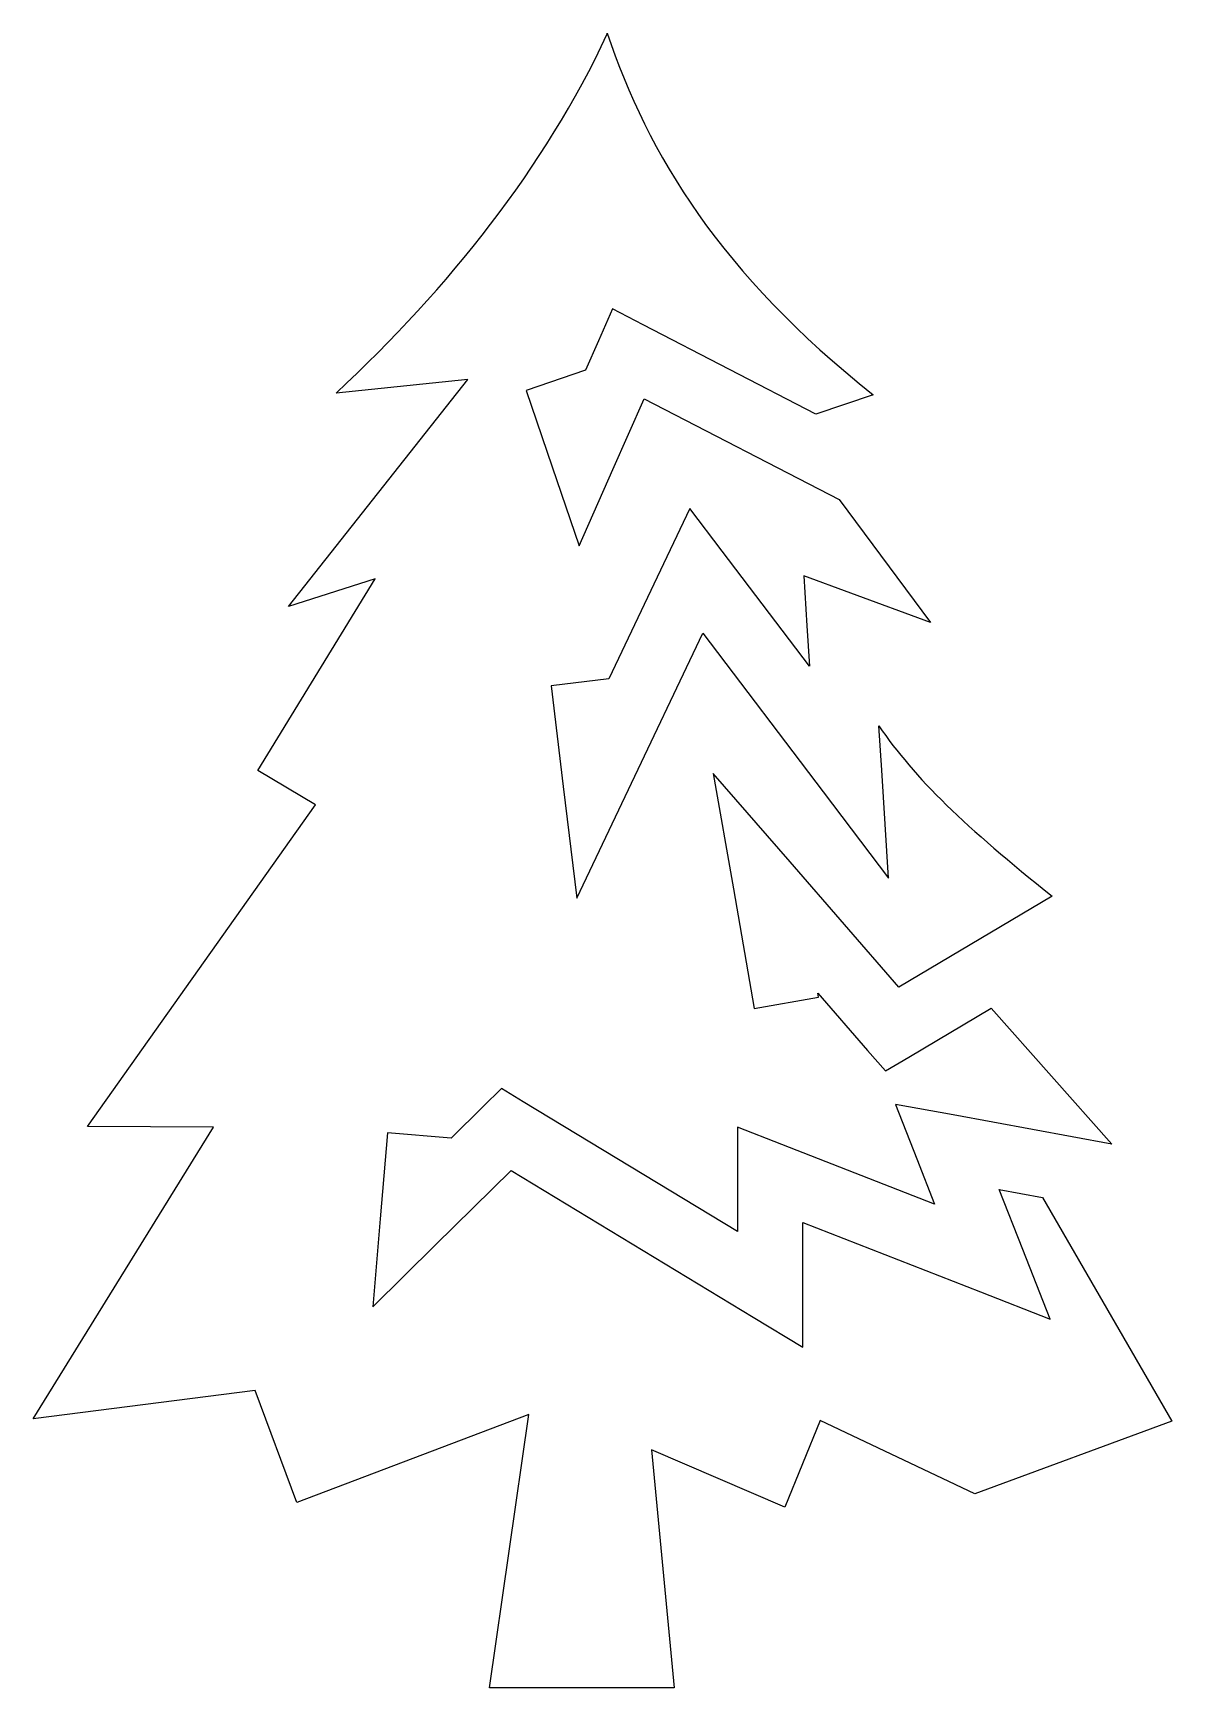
# Model space of a CAD drawing. Header units: centimetres. Extents: x -7.2 to 6.5, y -10 to 10.
import ezdxf

# ---------------------------------------------------------------- set-up
doc = ezdxf.new("R2010")
doc.units = ezdxf.units.CM
doc.header["$MEASUREMENT"] = 0
doc.layers.add('Layer 1', color=7, linetype='Continuous')

msp = doc.modelspace()

# ---------------------------------------------------------------- linework, layer by layer
at = {"layer": 'Layer 1'}
msp.add_open_spline([(-0.28337, 9.98588), (-0.28337, 9.98588), (-0.28337, 9.97534), (-0.28337, 9.97534), (-0.28337, 9.97534), (-1.0472, 8.34622), (-2.18367, 6.92407), (-3.55923, 5.6347), (-3.55923, 5.6347), (-3.55923, 5.6347), (-1.96865, 5.80076), (-1.96865, 5.80076), (-1.96865, 5.80076), (-1.96865, 5.80076), (-4.13376, 3.05849), (-4.13376, 3.05849), (-4.13376, 3.05849), (-4.13376, 3.05849), (-3.08757, 3.39191), (-3.08757, 3.39191), (-3.08757, 3.39191), (-3.08757, 3.39191), (-4.50543, 1.07794), (-4.50543, 1.07794), (-4.50543, 1.07794), (-4.50543, 1.07794), (-3.80839, 0.66288), (-3.80839, 0.66288), (-3.80839, 0.66288), (-3.80839, 0.66288), (-6.55985, -3.22319), (-6.55985, -3.22319), (-6.55985, -3.22319), (-6.55985, -3.22319), (-5.0378, -3.23112), (-5.0378, -3.23112), (-5.0378, -3.23112), (-5.0378, -3.23112), (-7.21729, -6.75611), (-7.21729, -6.75611), (-7.21729, -6.75611), (-7.21729, -6.75611), (-4.53701, -6.41345), (-4.53701, -6.41345), (-4.53701, -6.41345), (-4.53701, -6.41345), (-4.03099, -7.76679), (-4.03099, -7.76679), (-4.03099, -7.76679), (-4.03099, -7.76679), (-1.22943, -6.7007), (-1.22943, -6.7007), (-1.22943, -6.7007), (-1.22943, -6.7007), (-1.7078, -10.00562), (-1.7078, -10.00562), (-1.7078, -10.00562), (-1.7078, -10.00562), (0.52449, -10.00562), (0.52449, -10.00562), (0.52449, -10.00562), (0.52449, -10.00562), (0.24905, -7.12905), (0.24905, -7.12905), (0.24905, -7.12905), (0.24905, -7.12905), (1.85936, -7.82086), (1.85936, -7.82086), (1.85936, -7.82086), (1.85936, -7.82086), (2.28893, -6.77581), (2.28893, -6.77581), (2.28893, -6.77581), (2.28893, -6.77581), (4.15625, -7.66007), (4.15625, -7.66007), (4.15625, -7.66007), (4.15625, -7.66007), (6.53478, -6.78508), (6.53478, -6.78508), (6.53478, -6.78508), (6.53478, -6.78508), (4.97187, -4.08237), (4.97187, -4.08237), (4.97187, -4.08237), (4.97187, -4.08237), (4.44743, -3.98614), (4.44743, -3.98614), (4.44743, -3.98614), (4.44743, -3.98614), (4.73333, -4.71101), (4.73333, -4.71101), (4.73333, -4.71101), (4.73333, -4.71101), (5.0641, -5.55036), (5.0641, -5.55036), (5.0641, -5.55036), (5.0641, -5.55036), (4.22336, -5.22229), (4.22336, -5.22229), (4.22336, -5.22229), (4.22336, -5.22229), (2.07676, -4.38281), (2.07676, -4.38281), (2.07676, -4.38281), (2.07676, -4.38281), (2.07673, -5.89036), (2.07673, -5.89036), (2.07673, -5.89036), (2.07673, -5.89036), (1.4798, -5.52797), (1.4798, -5.52797), (1.4798, -5.52797), (1.4798, -5.52797), (-1.4456, -3.75692), (-1.4456, -3.75692), (-1.4456, -3.75692), (-1.4456, -3.75692), (-2.35622, -4.65299), (-2.35622, -4.65299), (-2.35622, -4.65299), (-2.35622, -4.65299), (-3.11651, -5.40147), (-3.11651, -5.40147), (-3.11651, -5.40147), (-3.11651, -5.40147), (-3.02564, -4.33799), (-3.02564, -4.33799), (-3.02564, -4.33799), (-3.02564, -4.33799), (-2.93603, -3.29834), (-2.93603, -3.29834), (-2.93603, -3.29834), (-2.93603, -3.29834), (-2.16908, -3.36412), (-2.16908, -3.36412), (-2.16908, -3.36412), (-2.16908, -3.36412), (-1.78038, -2.98073), (-1.78038, -2.98073), (-1.78038, -2.98073), (-1.78038, -2.98073), (-1.56153, -2.76593), (-1.56153, -2.76593), (-1.56153, -2.76593), (-1.56153, -2.76593), (-1.29933, -2.92406), (-1.29933, -2.92406), (-1.29933, -2.92406), (-1.29933, -2.92406), (1.28873, -4.49085), (1.28873, -4.49085), (1.28873, -4.49085), (1.28873, -4.49085), (1.28873, -3.22977), (1.28873, -3.22977), (1.28873, -3.22977), (1.28873, -3.22977), (1.82637, -3.43934), (1.82637, -3.43934), (1.82637, -3.43934), (1.82637, -3.43934), (3.66987, -4.16007), (3.66987, -4.16007), (3.66987, -4.16007), (3.66987, -4.16007), (3.45515, -3.61585), (3.45515, -3.61585), (3.45515, -3.61585), (3.45515, -3.61585), (3.19552, -2.95567), (3.19552, -2.95567), (3.19552, -2.95567), (3.19552, -2.95567), (3.89268, -3.08344), (3.89268, -3.08344), (3.89268, -3.08344), (3.89268, -3.08344), (5.80997, -3.43533), (5.80997, -3.43533), (5.80997, -3.43533), (5.80997, -3.43533), (4.35391, -1.79331), (4.35391, -1.79331), (4.35391, -1.79331), (4.35391, -1.79331), (3.35769, -2.38505), (3.35769, -2.38505), (3.35769, -2.38505), (3.35769, -2.38505), (3.07567, -2.55237), (3.07567, -2.55237), (3.07567, -2.55237), (3.07567, -2.55237), (2.85956, -2.30468), (2.85956, -2.30468), (2.85956, -2.30468), (2.85956, -2.30468), (2.2574, -1.61157), (2.2574, -1.61157), (2.2574, -1.61157), (2.2574, -1.61157), (2.26659, -1.66289), (2.26659, -1.66289), (2.26659, -1.66289), (2.26659, -1.66289), (1.49045, -1.79867), (1.49045, -1.79867), (1.49045, -1.79867), (1.49045, -1.79867), (1.23871, -0.35176), (1.23871, -0.35176), (1.23871, -0.35176), (1.23871, -0.35176), (0.99624, 1.04244), (0.99624, 1.04244), (0.99624, 1.04244), (0.99624, 1.04244), (1.92394, -0.02631), (1.92394, -0.02631), (1.92394, -0.02631), (1.92394, -0.02631), (3.23907, -1.53909), (3.23907, -1.53909), (3.23907, -1.53909), (3.23907, -1.53909), (5.09054, -0.44146), (5.09054, -0.44146), (5.09054, -0.44146), (4.05026, 0.38263), (3.42461, 0.98677), (2.99656, 1.61693), (2.99656, 1.61693), (2.99656, 1.61693), (3.03084, 1.08325), (3.03084, 1.08325), (3.03084, 1.08325), (3.03084, 1.08325), (3.11391, -0.22396), (3.11391, -0.22396), (3.11391, -0.22396), (3.11391, -0.22396), (2.32326, 0.8197), (2.32326, 0.8197), (2.32326, 0.8197), (2.32326, 0.8197), (0.86973, 2.73569), (0.86973, 2.73569), (0.86973, 2.73569), (0.86973, 2.73569), (-0.06851, 0.76168), (-0.06851, 0.76168), (-0.06851, 0.76168), (-0.06851, 0.76168), (-0.65228, -0.46646), (-0.65228, -0.46646), (-0.65228, -0.46646), (-0.65228, -0.46646), (-0.81433, 0.88426), (-0.81433, 0.88426), (-0.81433, 0.88426), (-0.81433, 0.88426), (-0.96192, 2.10051), (-0.96192, 2.10051), (-0.96192, 2.10051), (-0.96192, 2.10051), (-0.2648, 2.1835), (-0.2648, 2.1835), (-0.2648, 2.1835), (-0.2648, 2.1835), (0.4362, 3.65811), (0.4362, 3.65811), (0.4362, 3.65811), (0.4362, 3.65811), (0.71426, 4.24319), (0.71426, 4.24319), (0.71426, 4.24319), (0.71426, 4.24319), (1.10558, 3.7279), (1.10558, 3.7279), (1.10558, 3.7279), (1.10558, 3.7279), (2.15978, 2.33906), (2.15978, 2.33906), (2.15978, 2.33906), (2.15978, 2.33906), (2.12815, 2.82526), (2.12815, 2.82526), (2.12815, 2.82526), (2.12815, 2.82526), (2.08995, 3.42742), (2.08995, 3.42742), (2.08995, 3.42742), (2.08995, 3.42742), (2.65795, 3.21928), (2.65795, 3.21928), (2.65795, 3.21928), (2.65795, 3.21928), (3.61843, 2.86742), (3.61843, 2.86742), (3.61843, 2.86742), (3.61843, 2.86742), (2.51679, 4.34988), (2.51679, 4.34988), (2.51679, 4.34988), (2.51679, 4.34988), (0.162, 5.56748), (0.162, 5.56748), (0.162, 5.56748), (0.162, 5.56748), (-0.2149, 4.71493), (-0.2149, 4.71493), (-0.2149, 4.71493), (-0.2149, 4.71493), (-0.62207, 3.78989), (-0.62207, 3.78989), (-0.62207, 3.78989), (-0.62207, 3.78989), (-0.94761, 4.7466), (-0.94761, 4.7466), (-0.94761, 4.7466), (-0.94761, 4.7466), (-1.26252, 5.66902), (-1.26252, 5.66902), (-1.26252, 5.66902), (-1.26252, 5.66902), (-0.54693, 5.91275), (-0.54693, 5.91275), (-0.54693, 5.91275), (-0.54693, 5.91275), (-0.39015, 6.26856), (-0.39015, 6.26856), (-0.39015, 6.26856), (-0.39015, 6.26856), (-0.22148, 6.65334), (-0.22148, 6.65334), (-0.22148, 6.65334), (-0.22148, 6.65334), (0.15145, 6.45966), (0.15145, 6.45966), (0.15145, 6.45966), (0.15145, 6.45966), (2.23349, 5.38311), (2.23349, 5.38311), (2.23349, 5.38311), (2.23349, 5.38311), (2.92787, 5.61765), (2.92787, 5.61765), (2.92787, 5.61765), (1.09694, 7.06443), (0.20255, 8.52243), (-0.28347, 9.98596), (-0.28347, 9.98596), (-0.28347, 9.98596), (-0.28337, 9.98588), (-0.28337, 9.98588)], degree=3, knots=[0, 0, 0, 0, 0.01111111, 0.01111111, 0.01111111, 0.01111111, 0.02222222, 0.02222222, 0.02222222, 0.02222222, 0.03333333, 0.03333333, 0.03333333, 0.03333333, 0.04444444, 0.04444444, 0.04444444, 0.04444444, 0.05555556, 0.05555556, 0.05555556, 0.05555556, 0.06666667, 0.06666667, 0.06666667, 0.06666667, 0.07777778, 0.07777778, 0.07777778, 0.07777778, 0.08888889, 0.08888889, 0.08888889, 0.08888889, 0.1, 0.1, 0.1, 0.1, 0.11111111, 0.11111111, 0.11111111, 0.11111111, 0.12222222, 0.12222222, 0.12222222, 0.12222222, 0.13333333, 0.13333333, 0.13333333, 0.13333333, 0.14444444, 0.14444444, 0.14444444, 0.14444444, 0.15555556, 0.15555556, 0.15555556, 0.15555556, 0.16666667, 0.16666667, 0.16666667, 0.16666667, 0.17777778, 0.17777778, 0.17777778, 0.17777778, 0.18888889, 0.18888889, 0.18888889, 0.18888889, 0.2, 0.2, 0.2, 0.2, 0.21111111, 0.21111111, 0.21111111, 0.21111111, 0.22222222, 0.22222222, 0.22222222, 0.22222222, 0.23333333, 0.23333333, 0.23333333, 0.23333333, 0.24444444, 0.24444444, 0.24444444, 0.24444444, 0.25555556, 0.25555556, 0.25555556, 0.25555556, 0.26666667, 0.26666667, 0.26666667, 0.26666667, 0.27777778, 0.27777778, 0.27777778, 0.27777778, 0.28888889, 0.28888889, 0.28888889, 0.28888889, 0.3, 0.3, 0.3, 0.3, 0.31111111, 0.31111111, 0.31111111, 0.31111111, 0.32222222, 0.32222222, 0.32222222, 0.32222222, 0.33333333, 0.33333333, 0.33333333, 0.33333333, 0.34444444, 0.34444444, 0.34444444, 0.34444444, 0.35555556, 0.35555556, 0.35555556, 0.35555556, 0.36666667, 0.36666667, 0.36666667, 0.36666667, 0.37777778, 0.37777778, 0.37777778, 0.37777778, 0.38888889, 0.38888889, 0.38888889, 0.38888889, 0.4, 0.4, 0.4, 0.4, 0.41111111, 0.41111111, 0.41111111, 0.41111111, 0.42222222, 0.42222222, 0.42222222, 0.42222222, 0.43333333, 0.43333333, 0.43333333, 0.43333333, 0.44444444, 0.44444444, 0.44444444, 0.44444444, 0.45555556, 0.45555556, 0.45555556, 0.45555556, 0.46666667, 0.46666667, 0.46666667, 0.46666667, 0.47777778, 0.47777778, 0.47777778, 0.47777778, 0.48888889, 0.48888889, 0.48888889, 0.48888889, 0.5, 0.5, 0.5, 0.5, 0.51111111, 0.51111111, 0.51111111, 0.51111111, 0.52222222, 0.52222222, 0.52222222, 0.52222222, 0.53333333, 0.53333333, 0.53333333, 0.53333333, 0.54444444, 0.54444444, 0.54444444, 0.54444444, 0.55555556, 0.55555556, 0.55555556, 0.55555556, 0.56666667, 0.56666667, 0.56666667, 0.56666667, 0.57777778, 0.57777778, 0.57777778, 0.57777778, 0.58888889, 0.58888889, 0.58888889, 0.58888889, 0.6, 0.6, 0.6, 0.6, 0.61111111, 0.61111111, 0.61111111, 0.61111111, 0.62222222, 0.62222222, 0.62222222, 0.62222222, 0.63333333, 0.63333333, 0.63333333, 0.63333333, 0.64444444, 0.64444444, 0.64444444, 0.64444444, 0.65555556, 0.65555556, 0.65555556, 0.65555556, 0.66666667, 0.66666667, 0.66666667, 0.66666667, 0.67777778, 0.67777778, 0.67777778, 0.67777778, 0.68888889, 0.68888889, 0.68888889, 0.68888889, 0.7, 0.7, 0.7, 0.7, 0.71111111, 0.71111111, 0.71111111, 0.71111111, 0.72222222, 0.72222222, 0.72222222, 0.72222222, 0.73333333, 0.73333333, 0.73333333, 0.73333333, 0.74444444, 0.74444444, 0.74444444, 0.74444444, 0.75555556, 0.75555556, 0.75555556, 0.75555556, 0.76666667, 0.76666667, 0.76666667, 0.76666667, 0.77777778, 0.77777778, 0.77777778, 0.77777778, 0.78888889, 0.78888889, 0.78888889, 0.78888889, 0.8, 0.8, 0.8, 0.8, 0.81111111, 0.81111111, 0.81111111, 0.81111111, 0.82222222, 0.82222222, 0.82222222, 0.82222222, 0.83333333, 0.83333333, 0.83333333, 0.83333333, 0.84444444, 0.84444444, 0.84444444, 0.84444444, 0.85555556, 0.85555556, 0.85555556, 0.85555556, 0.86666667, 0.86666667, 0.86666667, 0.86666667, 0.87777778, 0.87777778, 0.87777778, 0.87777778, 0.88888889, 0.88888889, 0.88888889, 0.88888889, 0.9, 0.9, 0.9, 0.9, 0.91111111, 0.91111111, 0.91111111, 0.91111111, 0.92222222, 0.92222222, 0.92222222, 0.92222222, 0.93333333, 0.93333333, 0.93333333, 0.93333333, 0.94444444, 0.94444444, 0.94444444, 0.94444444, 0.95555556, 0.95555556, 0.95555556, 0.95555556, 0.96666667, 0.96666667, 0.96666667, 0.96666667, 0.97777778, 0.97777778, 0.97777778, 0.97777778, 1, 1, 1, 1], dxfattribs=at)

doc.saveas('drawing.dxf')
